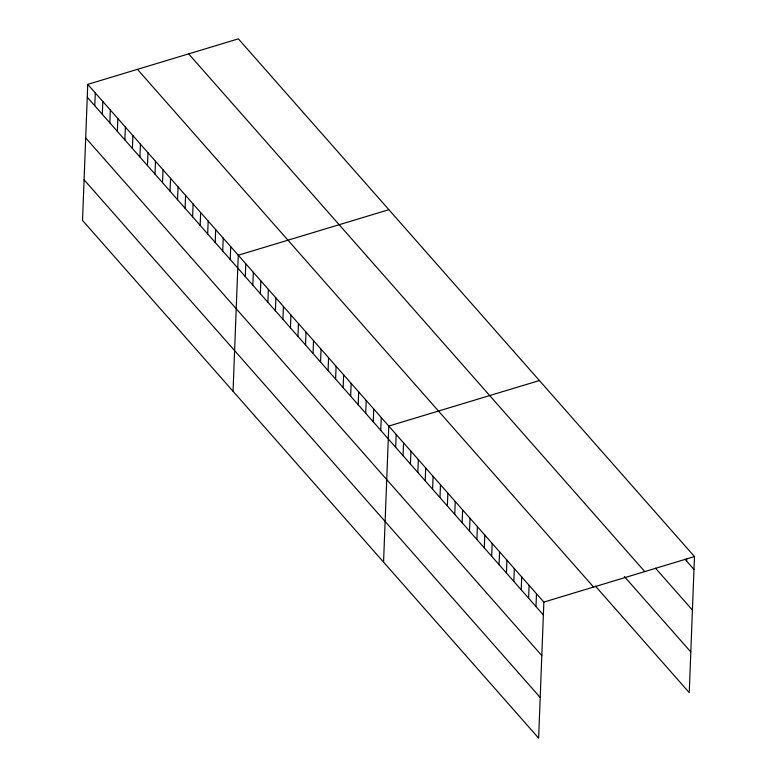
<?xml version="1.0" encoding="UTF-8"?>
<svg xmlns="http://www.w3.org/2000/svg" width="777" height="777" viewBox="0 0 777 777"><rect width="100%" height="100%" fill="white"/><g stroke="black" fill="none" stroke-linecap="round" stroke-linejoin="round"><path stroke-width="1.17" d="M87.752 84.372L82.527 220.435L538.636 738.15L543.861 602.088L87.752 84.372L238.364 38.85L694.473 556.565L689.248 692.628L595.464 586.179M94.784 105.769L95.28 92.919M102.311 114.306L102.797 101.457M109.839 122.853L110.324 110.004M117.356 131.391L117.851 118.541M124.883 139.938L125.379 127.088M132.411 148.475L132.906 135.625M139.938 157.022L140.433 144.172M147.465 165.559L147.96 152.71M154.992 174.106L155.487 161.257M162.519 182.644L163.005 169.794M170.037 191.191L170.532 178.341M177.564 199.728L178.059 186.878M185.091 208.275L185.586 195.425M192.618 216.822L193.114 203.962M200.145 225.359L200.641 212.51M207.673 233.906L208.168 221.047M215.2 242.443L215.685 229.594M222.717 250.99L223.213 238.131M230.245 259.528L230.74 246.678M233.042 391.278L238.267 255.215L388.879 209.693M245.299 276.612L245.794 263.762M252.826 285.159L253.321 272.3M260.353 293.696L260.849 280.847M267.88 302.243L268.366 289.384M275.398 310.781L275.893 297.931M282.925 319.328L283.42 306.478M290.452 327.865L290.948 315.015M297.979 336.412L298.475 323.562M305.507 344.949L306.002 332.1M313.034 353.496L313.529 340.647M320.561 362.033L321.047 349.184M328.088 370.58L328.574 357.731M335.606 379.118L336.101 366.268M343.133 387.665L343.628 374.815M350.66 396.202L351.155 383.352M358.187 404.749L358.683 391.899M365.714 413.286L366.21 400.437M373.242 421.833L373.737 408.984M380.769 430.38L381.254 417.521M383.556 562.13L388.782 426.068L539.403 380.545M395.678 447.299L396.173 434.45M403.059 455.681L403.554 442.832M410.441 464.063L410.936 451.214M417.832 472.445L418.327 459.595M425.213 480.827L425.709 467.977M432.595 489.209L433.09 476.359M439.986 497.591L440.481 484.741M447.367 505.973L447.863 493.123M454.749 514.355L455.244 501.505M462.14 522.736L462.636 509.887M469.522 531.118L470.017 518.269M476.903 539.5L477.399 526.651M484.294 547.882L484.79 535.032M491.676 556.264L492.171 543.414M499.057 564.646L499.553 551.796M506.449 573.028L506.934 560.178M513.83 581.41L514.325 568.56M521.212 589.792L521.707 576.942M528.603 598.173L529.088 585.324M535.984 606.555L536.48 593.706M686.596 561.033L686.683 558.702M543.861 602.088L694.473 556.565M685.12 559.362L693.987 569.415M655.497 568.172L692.424 610.081M188.665 53.875L644.774 571.59M624.349 576.534L690.811 651.971M137.451 69.347L593.57 587.072M87.257 97.222L543.366 614.937M85.693 137.879L541.802 655.603M84.081 179.778L540.2 697.493"/></g></svg>
